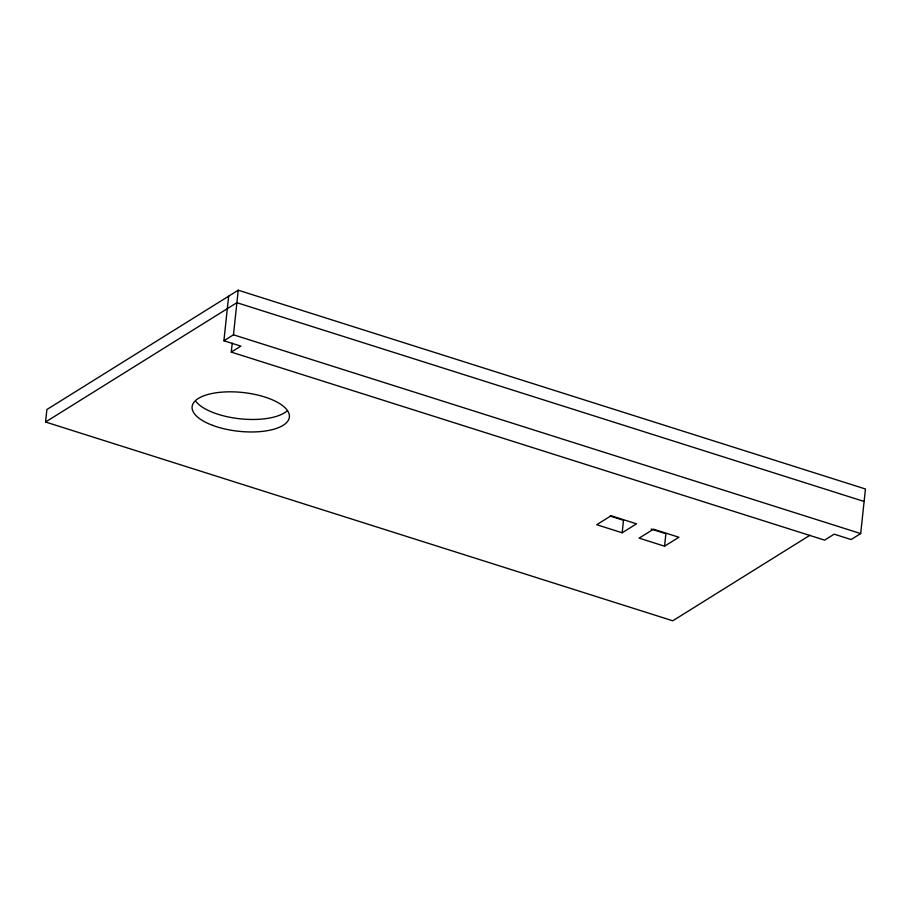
<?xml version="1.0" encoding="UTF-8"?>
<svg xmlns="http://www.w3.org/2000/svg" width="911" height="911" viewBox="0 0 911 911"><rect width="100%" height="100%" fill="white"/><g stroke="black" fill="none" stroke-linecap="round" stroke-linejoin="round"><path stroke-width="1.37" d="M810.004 535.212L672.762 620.79L45.55 422.009L46.882 409.529L238.238 290.21L865.45 488.991L860.69 533.573L851.113 539.54L834.169 534.165L824.603 540.132L231.28 352.101L232.237 343.185M231.28 352.101L240.857 346.134L223.901 340.76L228.661 296.177M223.901 340.76L233.467 334.792L238.238 290.21M622.167 532.776L636.516 523.825L611.087 515.763L596.739 524.713L622.167 532.776L623.5 520.283L610.119 516.047M664.552 546.201L678.9 537.251L653.472 529.189L639.123 538.139L664.552 546.201L665.884 533.721L651.16 529.052M45.55 422.009L236.894 302.691L864.118 501.471M233.467 334.792L860.69 533.573M286.737 411.203A48.898 19.495 6.1 0 1 240.014 418.798A48.898 19.495 6.1 0 1 195.956 401.5M212.536 425.323A48.898 19.495 6.1 0 0 289.197 418.092A48.898 19.495 6.1 0 0 220.53 392.254A48.898 19.495 6.1 0 0 212.536 425.323"/></g></svg>
